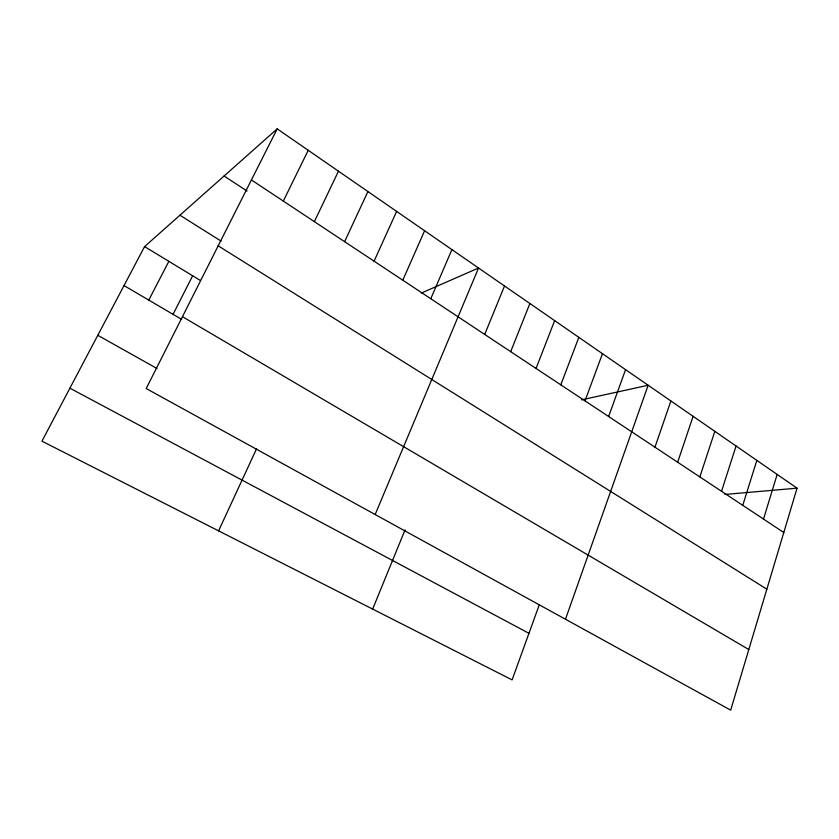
<?xml version="1.0" encoding="UTF-8"?>
<svg xmlns="http://www.w3.org/2000/svg" width="839" height="839" viewBox="0 0 839 839"><rect width="100%" height="100%" fill="white"/><g stroke="black" fill="none" stroke-linecap="round" stroke-linejoin="round"><path stroke-width="1.26" d="M797.05 488.172L730.685 710.151L146.206 388.541L277.195 128.849L797.05 488.172L724.927 494.454M763.5 519.079L777.166 474.423M742.756 505.34L756.841 460.37M721.54 491.287L736.065 446.012M699.852 476.919L714.828 431.34M677.66 462.226L693.108 416.322M654.955 447.187L670.885 400.969M565.486 619.255L648.148 385.248L581.5 399.867M539.246 604.909L512.094 679.894L41.95 441.167L144.581 246.603L277.195 128.849M608.621 416.511L625.579 369.642M584.993 400.864L602.475 353.68M560.809 384.849L578.847 337.351M536.048 368.447L554.652 320.624M510.689 351.656L529.891 303.508M484.701 334.446L504.522 285.973M372.663 609.093L405.038 529.902M375.159 514.527L478.534 268.019L421.335 293.063M430.774 298.736L451.906 249.613M402.783 280.195L424.607 230.746M374.068 261.181L396.627 211.397M218.58 530.856L256.535 448.834M344.609 241.674L367.912 191.554M314.363 221.643L338.463 171.198M283.309 201.077L308.228 150.296M173.065 314.342L192.645 275.769M148.786 300.1L168.849 261.328M69.899 388.184L528.958 633.319M97.785 335.306L156.977 368.499M124.025 285.575L181.717 319.418M182.451 316.681L748.797 649.543M144.581 246.603L200.427 280.499M218.192 245.827L766.846 589.188M179.913 215.224L221.024 241.055M224.097 176.001L247.065 191.072M251.417 179.955L783.794 532.513"/></g></svg>
